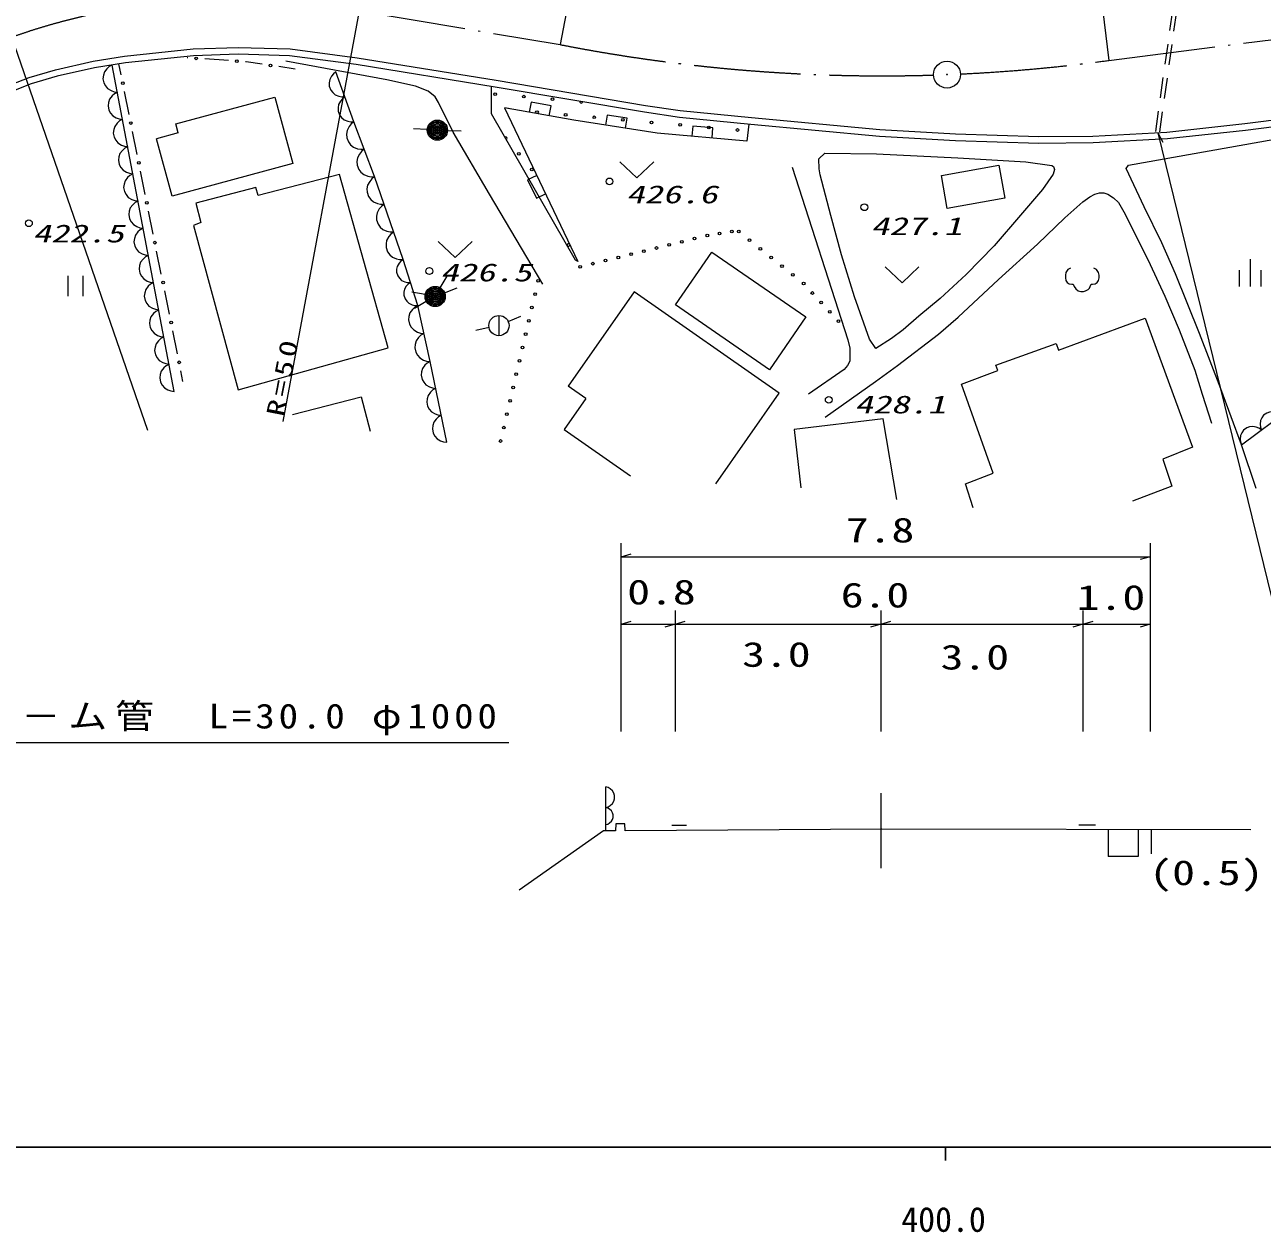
# Model space of a CAD drawing. Units: millimetres, scale not verified. Extents: x -25524 to 614476, y -203743 to 156257.
# Drawn here: x 334572 to 425821, y -25028 to 64012 of the extents above; entities that cross this region are included whole.
import ezdxf
from ezdxf.enums import TextEntityAlignment as Align

# ---------------------------------------------------------------- set-up
doc = ezdxf.new("R2010")
doc.units = ezdxf.units.MM
doc.header["$LTSCALE"] = 1000
doc.linetypes.add('USER1', pattern=[10, 7.868852, -0.983607, 0.163934, -0.983607])
doc.linetypes.add('USER4', pattern=[2.5, 1.5, -1])
for name, color, linetype, lineweight in [('M-TTL-BAND', 7, 'Continuous', 25), ('S-BGD', 1, 'Continuous', 13), ('S-BGD-CRST', 4, 'Continuous', 13), ('S-BGD-HTXT', 6, 'Continuous', 13), ('S-BMK', 3, 'USER1', 13)]:
    doc.layers.add(name, color=color, linetype=linetype, lineweight=lineweight)
doc.styles.add('ＭＳ ゴシック', font='')
doc.styles.get('ＭＳ ゴシック').set_extended_font_data('MS Gothic')

# ---------------------------------------------------------------- blocks, each defined once
blk = doc.blocks.new('BUHIN5')
at = {"layer": 'S-BGD-CRST'}
blk.add_line((0, 0), (750, 216), dxfattribs=at)
blk = doc.blocks.new('BUHIN6')
at = {"layer": 'S-BGD-CRST'}
blk.add_line((0, 0), (-750, -216), dxfattribs=at)
blk = doc.blocks.new('BUHIN15')
at = {"layer": 'S-BGD'}
blk.add_circle((0, 0), 30, dxfattribs=at)
at = {"layer": 'S-BMK', "linetype": 'Continuous'}
blk.add_circle((0, 0), 995, dxfattribs=at)
blk = doc.blocks.new('BUHIN239')
at = {"layer": 'S-BGD'}
blk.add_circle((0, 0), 99.5, dxfattribs=at)
blk = doc.blocks.new('BUHIN240')
at = {"layer": 'S-BGD'}
blk.add_circle((0, 0), 99.5, dxfattribs=at)
blk = doc.blocks.new('BUHIN245')
at = {"layer": 'S-BGD'}
blk.add_circle((0, 0), 99.5, dxfattribs=at)
blk = doc.blocks.new('BUHIN247')
at = {"layer": 'S-BGD'}
blk.add_circle((0, 0), 99.5, dxfattribs=at)
blk = doc.blocks.new('BUHIN273')
at = {"layer": 'S-BGD'}
for p, q in [((0, 1000), (0, -1000)), ((-800, 205), (-800, -995)), ((800, 205), (800, -995))]:
    blk.add_line(p, q, dxfattribs=at)
blk = doc.blocks.new('BUHIN766')
at = {"layer": 'S-BGD'}
blk.add_lwpolyline([(-190, 1003), (-407, 884), (-579, 726), (-763, 489), (-841, 245), (-872, -5), (-813, -315), (-693, -537), (-531, -734), (-273, -888), (-55, -966), (190, -1003)], dxfattribs=at)
blk = doc.blocks.new('BUHIN767')
at = {"layer": 'S-BGD'}
blk.add_lwpolyline([(-206, 991), (-419, 869), (-587, 710), (-765, 471), (-839, 229), (-865, -20), (-801, -327), (-678, -545), (-513, -738), (-255, -886), (-38, -959), (206, -991)], dxfattribs=at)
blk = doc.blocks.new('BUHIN768')
at = {"layer": 'S-BGD'}
blk.add_lwpolyline([(-227, 1032), (-448, 903), (-622, 735), (-804, 483), (-878, 229), (-902, -31), (-832, -351), (-701, -576), (-527, -776), (-256, -928), (-28, -1002), (227, -1032)], dxfattribs=at)
blk = doc.blocks.new('BUHIN769')
at = {"layer": 'S-BGD'}
blk.add_lwpolyline([(-268, 847), (-443, 721), (-576, 567), (-710, 343), (-752, 125), (-753, -94), (-670, -357), (-543, -536), (-382, -690), (-144, -796), (52, -841), (268, -847)], dxfattribs=at)
blk = doc.blocks.new('BUHIN770')
at = {"layer": 'S-BGD'}
blk.add_lwpolyline([(-351, 1019), (-559, 862), (-716, 671), (-871, 395), (-916, 129), (-910, -137), (-801, -453), (-642, -666), (-443, -848), (-150, -969), (89, -1018), (351, -1019)], dxfattribs=at)
blk = doc.blocks.new('BUHIN771')
at = {"layer": 'S-BGD'}
blk.add_lwpolyline([(-382, 1012), (-586, 848), (-738, 652), (-886, 371), (-923, 102), (-909, -164), (-791, -478), (-625, -687), (-420, -864), (-122, -977), (119, -1019), (382, -1012)], dxfattribs=at)
blk = doc.blocks.new('BUHIN772')
at = {"layer": 'S-BGD'}
blk.add_lwpolyline([(-330, 919), (-517, 774), (-656, 599), (-794, 347), (-832, 106), (-823, -135), (-721, -420), (-574, -611), (-391, -774), (-125, -880), (93, -921), (330, -919)], dxfattribs=at)
blk = doc.blocks.new('BUHIN773')
at = {"layer": 'S-BGD'}
blk.add_lwpolyline([(736, 548), (555, 676), (359, 754), (95, 809), (-132, 777), (-346, 703), (-574, 533), (-706, 349), (-802, 140), (-825, -128), (-803, -335), (-736, -548)], dxfattribs=at)
blk = doc.blocks.new('BUHIN795')
at = {"layer": 'S-BGD'}
for radius in [746, 660, 574, 484, 398, 292, 202, 116, 22.5]:
    blk.add_circle((0, 0), radius, dxfattribs=at)
blk = doc.blocks.new('BUHIN800')
at = {"layer": 'S-BGD'}
blk.add_lwpolyline([(-1250, 594), (0, -588), (1250, 594)], dxfattribs=at)
blk = doc.blocks.new('BUHIN802')
at = {"layer": 'S-BGD'}
blk.add_line((0, 746), (0, -746), dxfattribs=at)
blk.add_circle((0, 0), 746, dxfattribs=at)
blk = doc.blocks.new('BUHIN803')
at = {"layer": 'S-BGD'}
blk.add_circle((0, 0), 249, dxfattribs=at)
blk = doc.blocks.new('BUHIN809')
at = {"layer": 'S-BGD'}
for p, q in [((-578, 750), (-578, -750)), ((574, -750), (574, 750))]:
    blk.add_line(p, q, dxfattribs=at)
blk = doc.blocks.new('BUHIN813')
at = {"layer": 'S-BGD'}
blk.add_circle((0, 0), 99.5, dxfattribs=at)
blk = doc.blocks.new('BUHIN815')
at = {"layer": 'S-BGD'}
blk.add_circle((0, 0), 99.5, dxfattribs=at)

msp = doc.modelspace()

# ---------------------------------------------------------------- linework, layer by layer
at = {"layer": 'M-TTL-BAND'}
for p, q in [((-25524, -18743), (513476, -18743)), ((402476, -18743), (402476, -19743))]:
    msp.add_line(p, q, dxfattribs=at)
at = {"layer": 'S-BGD', "linetype": 'USER4'}
for p, q in [((417970, 56150), (419897, 69895)), ((418267, 56109), (420209, 69961))]:
    msp.add_line(p, q, dxfattribs=at)
at = {"layer": 'S-BGD'}
for p, q in [((341932, 61693), (346980, 62229)), ((346980, 62229), (350306, 62343)), ((350306, 62343), (354131, 62229)), ((354131, 62229), (359083, 61578)), ((336846, 60699), (339618, 61330)), ((339618, 61330), (341932, 61693)), ((341997, 61197), (339712, 60839)), ((347015, 61730), (341997, 61197)), ((346592, 61577), (346546, 61580)), ((350308, 61843), (347015, 61730)), ((349585, 61370), (347849, 61490)), ((354091, 61730), (350308, 61843)), ((350887, 61279), (350842, 61282)), ((352071, 61105), (350887, 61279)), ((361279, 59942), (353815, 61335)), ((359010, 61084), (354091, 61730)), ((359083, 61578), (369332, 59915)), ((334896, 60125), (336846, 60699)), ((339712, 60839), (336972, 60215)), ((345591, 36979), (341022, 61044)), ((341677, 60323), (341516, 61122)), ((354501, 60748), (353317, 60922)), ((358842, 56859), (357521, 60534)), ((369252, 59421), (359010, 61084)), ((328299, 57563), (334896, 60125)), ((335057, 59652), (328472, 57094)), ((336972, 60215), (335057, 59652)), ((363377, 59478), (361279, 59942)), ((364313, 59104), (363377, 59478)), ((369000, 57438), (369000, 59462)), ((380267, 57566), (369252, 59421)), ((369332, 59915), (380345, 58060)), ((342270, 57382), (341926, 59088)), ((345714, 56694), (353021, 58669)), ((353021, 58669), (354342, 53785)), ((364834, 58706), (364313, 59104)), ((365079, 58277), (364834, 58706)), ((366151, 56103), (365079, 58277)), ((375068, 56970), (369951, 57877)), ((369951, 57877), (375349, 46551)), ((382846, 57181), (380267, 57566)), ((380345, 58060), (382907, 57678)), ((382907, 57678), (388165, 57161)), ((345889, 56045), (345714, 56694)), ((360370, 52812), (358842, 56859)), ((375184, 46643), (369000, 57438)), ((381197, 56024), (375068, 56970)), ((388116, 56664), (382846, 57181)), ((387955, 56680), (387815, 55437)), ((397592, 55783), (388116, 56664)), ((388165, 57161), (397630, 56282)), ((418796, 56091), (424532, 56722)), ((424532, 56722), (429217, 57314)), ((429288, 56819), (424587, 56225)), ((342863, 54441), (342519, 56147)), ((345889, 56045), (344285, 55612)), ((364247, 56280), (363248, 56335)), ((365746, 56219), (366745, 56192)), ((368845, 51510), (366151, 56103)), ((387815, 55437), (381197, 56024)), ((403191, 55457), (397592, 55783)), ((397630, 56282), (403213, 55957)), ((403213, 55957), (409351, 55766)), ((409351, 55766), (413328, 55804)), ((413328, 55804), (418796, 56091)), ((415970, 53655), (431219, 56374)), ((418113, 56040), (418501, 55363)), ((424587, 56225), (418837, 55592)), ((345430, 51375), (344285, 55612)), ((409345, 55266), (403191, 55457)), ((413343, 55304), (409345, 55266)), ((418837, 55592), (413343, 55304)), ((393137, 54121), (393570, 54542)), ((393149, 53383), (393137, 54121)), ((393570, 54542), (397388, 54490)), ((397388, 54490), (403380, 54197)), ((403380, 54197), (408397, 53904)), ((408397, 53904), (410306, 53643)), ((343456, 51500), (343112, 53206)), ((354342, 53785), (345430, 51375)), ((357775, 52976), (351795, 51414)), ((361357, 40193), (357775, 52976)), ((391158, 53511), (395261, 40785)), ((393219, 52950), (393149, 53383)), ((394003, 49954), (393219, 52950)), ((402160, 52900), (406402, 53661)), ((406402, 53661), (406839, 51221)), ((410411, 53000), (409617, 51871)), ((410306, 53643), (410438, 53557)), ((410490, 53348), (410411, 53000)), ((410438, 53557), (410490, 53348)), ((415793, 53412), (415970, 53655)), ((417116, 50591), (415793, 53412)), ((351601, 52018), (347182, 50859)), ((351795, 51414), (351601, 52018)), ((362477, 46700), (360370, 52812)), ((402598, 50460), (402160, 52900)), ((372765, 44895), (368845, 51510)), ((406839, 51221), (402598, 50460)), ((409617, 51871), (407992, 49977)), ((412603, 50943), (413105, 51334)), ((413105, 51334), (413465, 51521)), ((413465, 51521), (413822, 51618)), ((413822, 51618), (414147, 51630)), ((414147, 51630), (414444, 51513)), ((414444, 51513), (414845, 51240)), ((414845, 51240), (415223, 50916)), ((344049, 48560), (343705, 50265)), ((347182, 50859), (347552, 49419)), ((411272, 49768), (412603, 50943)), ((415223, 50916), (415624, 50213)), ((415624, 50213), (416427, 48619)), ((418416, 47925), (417116, 50591)), ((347552, 49419), (347026, 49215)), ((394803, 47047), (394003, 49954)), ((407992, 49977), (406045, 47706)), ((409239, 47834), (411272, 49768)), ((347026, 49215), (350300, 37095)), ((416427, 48619), (417556, 46323)), ((406045, 47706), (403996, 45604)), ((406372, 45217), (409239, 47834)), ((419430, 45648), (418416, 47925)), ((344642, 45619), (344298, 47324)), ((363550, 43313), (362477, 46700)), ((375349, 46551), (375184, 46643)), ((382547, 43349), (385238, 47253)), ((385238, 47253), (392168, 42476)), ((395753, 43949), (394803, 47047)), ((417556, 46323), (418628, 43998)), ((421192, 41241), (419430, 45648)), ((365214, 44619), (365724, 45479)), ((403996, 45604), (402073, 43837)), ((403396, 42460), (406372, 45217)), ((345235, 42678), (344891, 44384)), ((364093, 44111), (363110, 44294)), ((365528, 44250), (366458, 44617)), ((379509, 44325), (374633, 37359)), ((390195, 36845), (379509, 44325)), ((396861, 40828), (395753, 43949)), ((402073, 43837), (400507, 42517)), ((418628, 43998), (419691, 41519)), ((364181, 43598), (363316, 43098)), ((364459, 39183), (363550, 43313)), ((389477, 38572), (382547, 43349)), ((370224, 42130), (371139, 42535)), ((392168, 42476), (389477, 38572)), ((400507, 42517), (399332, 41522)), ((401940, 41192), (403396, 42460)), ((410785, 40024), (417179, 42373)), ((417179, 42373), (420671, 32858)), ((345828, 39737), (345484, 41443)), ((368804, 41677), (367824, 41478)), ((399332, 41522), (398471, 40884)), ((398918, 38875), (401940, 41192)), ((419691, 41519), (420849, 38535)), ((422757, 37164), (421192, 41241)), ((350300, 37095), (361357, 40193)), ((395261, 40785), (395412, 40156)), ((395412, 40156), (395412, 39194)), ((397319, 40146), (396861, 40828)), ((398471, 40884), (397319, 40146)), ((406167, 38903), (410637, 40497)), ((410637, 40497), (410785, 40024)), ((346238, 37703), (346077, 38502)), ((365698, 33237), (364459, 39183)), ((394992, 38593), (392371, 36766)), ((395244, 38893), (394992, 38593)), ((395412, 39194), (395244, 38893)), ((397292, 37710), (398918, 38875)), ((403656, 37516), (406314, 38528)), ((406314, 38528), (406167, 38903)), ((420849, 38535), (421397, 36776)), ((393592, 35072), (397292, 37710)), ((405972, 30943), (403656, 37516)), ((424287, 33036), (430173, 37419)), ((354319, 35277), (359373, 36566)), ((359373, 36566), (360030, 34039)), ((375940, 36444), (374633, 37359)), ((385521, 30168), (390195, 36845)), ((421397, 36776), (422081, 34629)), ((424287, 33036), (422757, 37164)), ((375940, 36444), (374353, 34176)), ((397865, 34943), (391300, 34176)), ((398871, 29001), (397865, 34943)), ((374353, 34176), (379242, 30754)), ((391300, 34176), (391804, 29862)), ((420671, 32858), (418492, 31980)), ((425379, 29826), (424287, 33036)), ((418492, 31980), (419160, 29977)), ((403933, 30160), (405972, 30943)), ((404504, 28382), (403933, 30160)), ((419160, 29977), (416244, 28870))]:
    msp.add_line(p, q, dxfattribs=at)
for points in [[(373248, 57292), (373379, 58031), (371902, 58293), (371771, 57554)], [(378874, 56383), (378988, 57124), (377506, 57353), (377391, 56611)], [(385253, 55665), (385319, 56412), (383825, 56544), (383759, 55797)], [(372327, 52891), (371650, 52568), (372295, 51214), (372973, 51537)], [(411688, 46071), (411494, 45971), (411344, 45746), (411301, 45553), (411301, 45359), (411344, 45159), (411444, 45015), (411588, 44915), (411788, 44871), (411882, 44871), (411963, 44721), (412063, 44546), (412257, 44396), (412451, 44353), (412638, 44353), (412794, 44396), (412988, 44496), (413082, 44596), (413132, 44721), (413213, 44871), (413313, 44871), (413507, 44915), (413651, 45015), (413751, 45159), (413801, 45359), (413801, 45553), (413751, 45746), (413601, 45971), (413407, 46071)]]:
    msp.add_lwpolyline(points, dxfattribs=at)
for centre in [(352694, 61013), (369267, 58900), (371380, 58712), (373493, 58525), (372343, 57562), (374456, 57375), (376569, 57188), (378682, 57000), (380795, 56813), (382908, 56625), (385021, 56438), (387134, 56251), (371005, 54486), (371968, 53336), (384903, 48475), (385811, 48620), (386720, 48765), (387215, 48765), (392006, 44924)]:
    msp.add_circle(centre, 99.5, dxfattribs=at)
for centre, start, end in [((370230, 57750), 40.09149, 119.80702), ((375606, 58338), 162.78004, 358.10097), ((370042, 55637), 294.33893, 125.27619), ((374669, 47773), 53.55139, 357.4112)]:
    msp.add_arc(centre, 99.5, start, end, dxfattribs=at)
at = {"layer": 'S-BGD-CRST'}
for p, q in [((378541, 11902), (378541, 25788)), ((417567, 25788), (417567, 11902)), ((378541, 24788), (417567, 24788)), ((382529, 20818), (382529, 11902)), ((397686, 20818), (397686, 11902)), ((412597, 20818), (412597, 11902)), ((378541, 19818), (382529, 19818)), ((382529, 19818), (397686, 19818)), ((397686, 19818), (412597, 19818)), ((412597, 19818), (417567, 19818)), ((377415, 4575), (377415, 7825)), ((397716, 1813), (397716, 7358)), ((377253, 4577), (371038, 203)), ((378125, 4568), (377253, 4577)), ((378159, 5080), (378125, 4568)), ((378830, 5080), (378159, 5080)), ((378846, 4577), (378830, 5080)), ((397765, 4695), (378846, 4577)), ((382276, 5001), (383366, 5001)), ((424975, 4652), (397765, 4695)), ((412305, 5015), (413523, 5015)), ((414458, 4668), (414458, 2669)), ((416660, 4665), (416660, 2669)), ((417658, 2884), (417658, 4663)), ((416660, 2669), (414458, 2669))]:
    msp.add_line(p, q, dxfattribs=at)
for points in [[(377415, 6295), (377591, 6353), (377740, 6444), (377909, 6593), (378000, 6762), (378058, 6941), (378058, 7178), (378000, 7358), (377909, 7526), (377740, 7676), (377591, 7763), (377415, 7825)], [(377415, 5027), (377561, 5074), (377685, 5150), (377825, 5274), (377901, 5414), (377948, 5563), (377948, 5759), (377901, 5908), (377825, 6048), (377685, 6171), (377561, 6244), (377415, 6295)]]:
    msp.add_lwpolyline(points, dxfattribs=at)
at = {"layer": 'S-BGD-HTXT'}
for p, q in [((379690, 91935), (374045, 62549)), ((410881, 90782), (414516, 61385)), ((353618, 34754), (359267, 65041)), ((343641, 34085), (333628, 63093)), ((418113, 56040), (427660, 17090)), ((326395, 11092), (370270, 11092))]:
    msp.add_line(p, q, dxfattribs=at)
at = {"layer": 'S-BMK'}
for p, q in [((414516, 61385), (483252, 70099)), ((359267, 65041), (374045, 62549))]:
    msp.add_line(p, q, dxfattribs=at)
for centre, radius, start, end in [((350037, 16828), 49089, 79.16212, 109.52774), ((397783, 183773), 123527, 258.92053, 271.75998), ((397783, 183773), 123527, 272.68765, 277.7852)]:
    msp.add_arc(centre, radius, start, end, dxfattribs=at)

# ---------------------------------------------------------------- block references
for name, p in [('BUHIN815', (347220, 61534)), ('BUHIN815', (350213, 61326)), ('BUHIN15', (402576, 60339)), ('BUHIN766', (341212, 60041)), ('BUHIN772', (357851, 59616)), ('BUHIN813', (341802, 59705)), ('BUHIN766', (341593, 58036)), ('BUHIN772', (358512, 57778)), ('BUHIN766', (341973, 56031)), ('BUHIN813', (342395, 56765)), ('BUHIN771', (359224, 55847)), ('BUHIN795', (364996, 56239)), ('BUHIN766', (342354, 54025)), ('BUHIN771', (359988, 53824)), ('BUHIN813', (342988, 53824)), ('BUHIN800', (379699, 53307)), ('BUHIN766', (342735, 52020)), ('BUHIN770', (360721, 51793)), ('BUHIN803', (377692, 52460)), ('BUHIN766', (343116, 50015)), ('BUHIN813', (343581, 50883)), ('BUHIN770', (361424, 49756)), ('BUHIN803', (396483, 50556)), ('BUHIN803', (334880, 49377)), ('BUHIN766', (343497, 48009)), ('BUHIN770', (362126, 47718)), ('BUHIN813', (344174, 47942)), ('BUHIN800', (366317, 47443)), ('BUHIN240', (381152, 47550)), ('BUHIN240', (382090, 47782)), ('BUHIN240', (383027, 48013)), ('BUHIN240', (383965, 48244)), ('BUHIN245', (388014, 48124)), ('BUHIN245', (388812, 47484)), ('BUHIN766', (343877, 46004)), ('BUHIN769', (362745, 45853)), ('BUHIN240', (377402, 46625)), ('BUHIN240', (378340, 46857)), ('BUHIN240', (379277, 47088)), ('BUHIN240', (380215, 47319)), ('BUHIN245', (389611, 46844)), ('BUHIN273', (424922, 45718)), ('BUHIN803', (364405, 45851)), ('BUHIN240', (375527, 46163)), ('BUHIN240', (376464, 46394)), ('BUHIN245', (390409, 46204)), ('BUHIN245', (391207, 45564)), ('BUHIN800', (399260, 45568)), ('BUHIN809', (338317, 44758)), ('BUHIN766', (344258, 43998)), ('BUHIN813', (344767, 45001)), ('BUHIN769', (363282, 44160)), ('BUHIN795', (364831, 43974)), ('BUHIN239', (372429, 45130)), ('BUHIN239', (372199, 44146)), ('BUHIN247', (392646, 44232)), ('BUHIN766', (344639, 41993)), ('BUHIN768', (363778, 42281)), ('BUHIN239', (371968, 43162)), ('BUHIN247', (393286, 43540)), ('BUHIN247', (393926, 42849)), ('BUHIN813', (345360, 42060)), ('BUHIN802', (369539, 41827)), ('BUHIN239', (371738, 42178)), ('BUHIN247', (394566, 42157)), ('BUHIN768', (364232, 40216)), ('BUHIN239', (371507, 41193)), ('BUHIN766', (345020, 39988)), ('BUHIN239', (371277, 40209)), ('BUHIN239', (371046, 39225)), ('BUHIN766', (345400, 37982)), ('BUHIN813', (345953, 39120)), ('BUHIN767', (364665, 38192)), ('BUHIN239', (370815, 38240)), ('BUHIN767', (365078, 36210)), ('BUHIN239', (370585, 37256)), ('BUHIN803', (393855, 36354)), ('BUHIN239', (370354, 36272)), ('BUHIN767', (365491, 34228)), ('BUHIN239', (370124, 35288)), ('BUHIN773', (426494, 34679)), ('BUHIN239', (369893, 34303)), ('BUHIN773', (425022, 33583)), ('BUHIN239', (369662, 33319)), ('BUHIN5', (378541, 24788)), ('BUHIN6', (417567, 24788)), ('BUHIN5', (378541, 19818)), ('BUHIN6', (382529, 19818)), ('BUHIN5', (382529, 19818)), ('BUHIN6', (397686, 19818)), ('BUHIN5', (397686, 19818)), ('BUHIN6', (412597, 19818)), ('BUHIN5', (412597, 19818)), ('BUHIN6', (417567, 19818))]:
    msp.add_blockref(name, p)

# ---------------------------------------------------------------- texts
at = {"layer": 'M-TTL-BAND', "style": 'ＭＳ ゴシック'}
msp.add_text('400.0', height=1833, dxfattribs=at).set_placement((402320, -25548), align=Align.BOTTOM_CENTER)
at = {"layer": 'S-BGD', "style": 'ＭＳ ゴシック', "oblique": 15, "width": 1.5}
for s, p in [('426.6', (378919, 50450)), ('427.1', (396963, 48105)), ('422.5', (335156, 47566)), ('426.5', (365210, 44693)), ('428.1', (395758, 34957))]:
    msp.add_text(s, height=1320, dxfattribs=at).set_placement(p, align=Align.BOTTOM_LEFT)
at = {"layer": 'S-BGD-CRST', "style": 'ＭＳ ゴシック', "width": 1.35}
for s, p in [('7.8', (395116, 25288)), ('0.8', (378997, 20718)), ('6.0', (394740, 20493)), ('1.0', (412145, 20318)), ('3.0', (387470, 16118)), ('3.0', (402104, 15918)), ('(0.5)', (417495, 20))]:
    msp.add_text(s, height=1833, dxfattribs=at).set_placement(p, align=Align.BOTTOM_LEFT)
at = {"layer": 'S-BGD-HTXT', "insert": (353690, 35046), "char_height": 1320, "attachment_point": 7, "rotation": 79, "style": 'ＭＳ ゴシック'}
msp.add_mtext('\\T1.22;\\W1.35;R=50', dxfattribs=at)
at = {"layer": 'S-BGD-HTXT', "insert": (327428, 11622), "char_height": 1833, "attachment_point": 7, "style": 'ＭＳ ゴシック'}
msp.add_mtext('\\T1.2;\\W1.15;ヒュ－ム管\u3000L=30.0\\~φ1000', dxfattribs=at)

doc.saveas('drawing.dxf')
